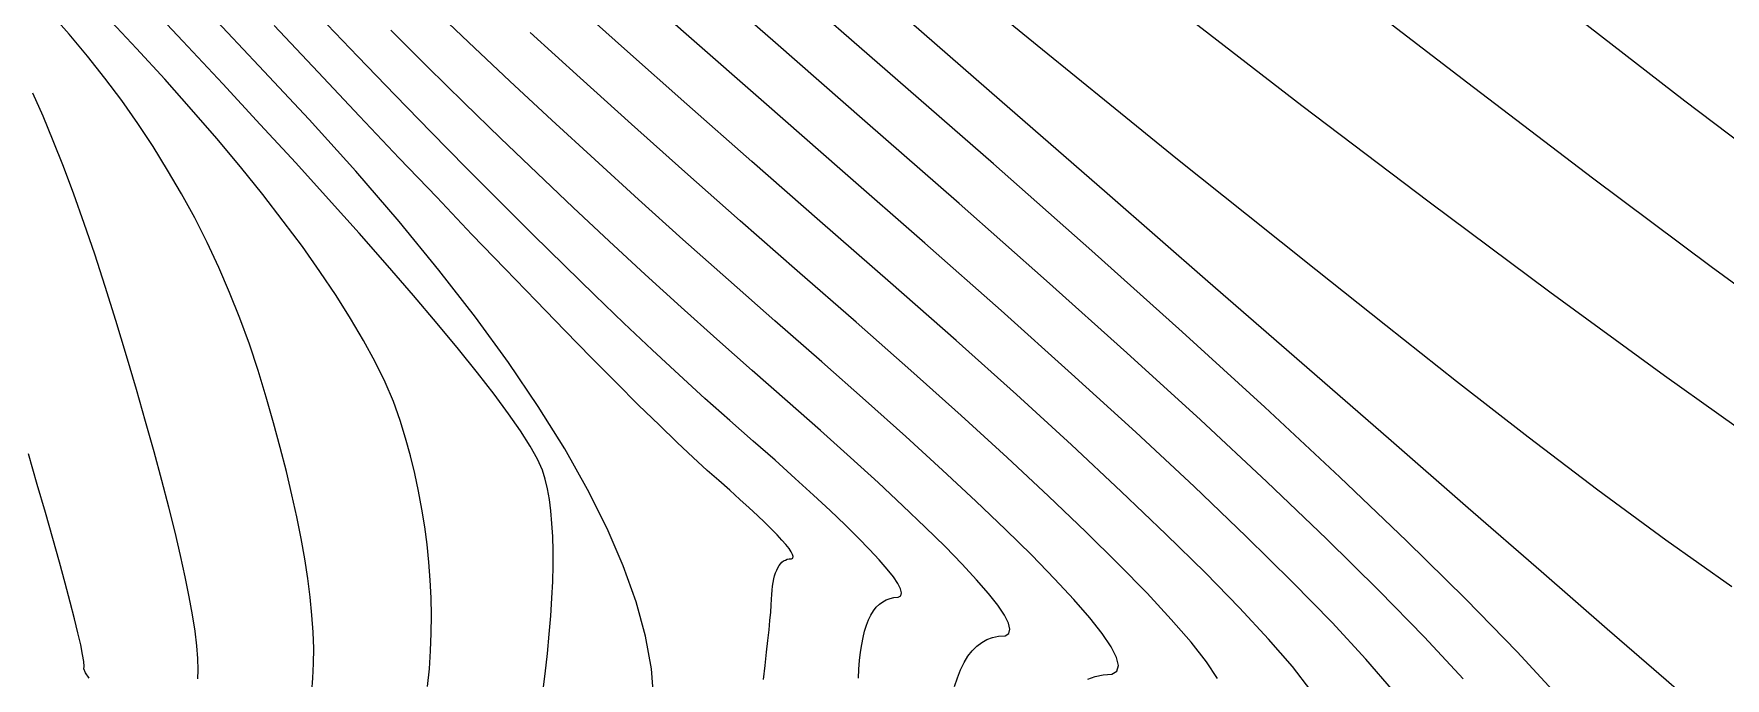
# Model space of a CAD drawing. Header units: inches. Extents: x 1412622.3 to 1412714.6, y 4931530.8 to 4931588.5.
# Drawn here: x 1412647.81 to 1412662.81, y 4931554.92 to 4931560.63 of the extents above; entities that cross this region are included whole.
import ezdxf

# ---------------------------------------------------------------- set-up
doc = ezdxf.new("R2010")
doc.units = ezdxf.units.IN
doc.header["$MEASUREMENT"] = 0

msp = doc.modelspace()

# ---------------------------------------------------------------- linework, layer by layer
for points in [[(1412663.679, 4931557.839), (1412662.683, 4931558.567), (1412661.631, 4931559.351), (1412660.524, 4931560.193), (1412659.362, 4931561.09), (1412658.143, 4931562.045), (1412656.989, 4931562.948), (1412655.899, 4931563.8), (1412654.874, 4931564.601), (1412653.912, 4931565.351), (1412653.015, 4931566.05), (1412652.182, 4931566.697), (1412651.413, 4931567.294), (1412650.709, 4931567.839), (1412650.068, 4931568.334), (1412649.492, 4931568.777), (1412648.98, 4931569.169), (1412648.532, 4931569.51)], [(1412663.477, 4931559.256), (1412662.451, 4931560.035), (1412661.374, 4931560.867), (1412660.245, 4931561.751), (1412659.162, 4931562.598), (1412658.124, 4931563.408), (1412657.131, 4931564.18), (1412656.184, 4931564.915), (1412655.282, 4931565.613), (1412654.425, 4931566.274), (1412653.614, 4931566.898), (1412652.848, 4931567.484), (1412652.127, 4931568.033), (1412651.452, 4931568.545), (1412650.822, 4931569.019), (1412650.237, 4931569.457)], [(1412663.232, 4931556.915), (1412662.27, 4931557.599), (1412661.253, 4931558.34), (1412660.181, 4931559.138), (1412659.053, 4931559.994), (1412657.87, 4931560.906), (1412656.631, 4931561.877), (1412655.467, 4931562.789), (1412654.377, 4931563.643), (1412653.362, 4931564.439), (1412652.421, 4931565.177), (1412651.554, 4931565.857), (1412650.762, 4931566.479), (1412650.044, 4931567.044), (1412649.401, 4931567.55), (1412648.832, 4931567.998), (1412648.337, 4931568.388), (1412647.917, 4931568.72), (1412647.571, 4931568.994), (1412647.3, 4931569.211)], [(1412659.867, 4931554.805), (1412659.621, 4931555.089), (1412659.321, 4931555.412), (1412658.968, 4931555.775), (1412658.56, 4931556.177), (1412658.098, 4931556.618), (1412657.582, 4931557.099), (1412657.012, 4931557.618), (1412656.388, 4931558.178), (1412655.71, 4931558.776), (1412654.979, 4931559.414), (1412654.281, 4931560.025), (1412653.617, 4931560.608), (1412652.987, 4931561.164)], [(1412660.484, 4931554.913), (1412660.142, 4931555.283), (1412659.737, 4931555.697), (1412659.271, 4931556.156), (1412658.743, 4931556.661), (1412658.154, 4931557.21), (1412657.502, 4931557.804), (1412656.789, 4931558.443), (1412656.015, 4931559.127), (1412655.178, 4931559.856), (1412654.385, 4931560.55), (1412653.634, 4931561.208)], [(1412661.347, 4931554.738), (1412660.962, 4931555.153), (1412660.507, 4931555.619), (1412659.982, 4931556.136), (1412659.389, 4931556.703), (1412658.725, 4931557.321), (1412657.993, 4931557.989), (1412657.191, 4931558.708), (1412656.319, 4931559.478), (1412655.378, 4931560.298), (1412654.489, 4931561.075)], [(1412652.318, 4931554.772), (1412652.342, 4931554.959), (1412652.363, 4931555.138), (1412652.379, 4931555.31), (1412652.393, 4931555.473), (1412652.403, 4931555.629), (1412652.41, 4931555.777), (1412652.413, 4931555.918), (1412652.413, 4931556.05), (1412652.41, 4931556.175), (1412652.403, 4931556.292), (1412652.393, 4931556.402), (1412652.38, 4931556.504), (1412652.363, 4931556.598), (1412652.343, 4931556.684), (1412652.319, 4931556.763), (1412652.275, 4931556.86), (1412652.21, 4931556.976), (1412652.124, 4931557.111), (1412652.018, 4931557.264), (1412651.891, 4931557.437), (1412651.743, 4931557.627), (1412651.575, 4931557.837), (1412651.386, 4931558.065), (1412651.176, 4931558.312), (1412650.946, 4931558.578), (1412650.695, 4931558.863), (1412650.423, 4931559.166), (1412650.131, 4931559.488), (1412649.817, 4931559.829), (1412649.484, 4931560.188), (1412649.129, 4931560.566), (1412648.796, 4931560.921)], [(1412657.154, 4931554.91), (1412657.221, 4931554.935), (1412657.292, 4931554.949), (1412657.368, 4931554.954), (1412657.412, 4931554.981), (1412657.426, 4931555.031), (1412657.409, 4931555.103), (1412657.361, 4931555.198), (1412657.282, 4931555.315), (1412657.173, 4931555.455), (1412657.032, 4931555.617), (1412656.861, 4931555.801), (1412656.659, 4931556.009), (1412656.426, 4931556.238), (1412656.162, 4931556.49), (1412655.867, 4931556.765), (1412655.541, 4931557.062), (1412655.185, 4931557.382), (1412654.797, 4931557.724), (1412654.379, 4931558.088), (1412653.969, 4931558.45), (1412653.565, 4931558.808), (1412653.17, 4931559.164), (1412652.782, 4931559.517), (1412652.402, 4931559.867), (1412652.029, 4931560.213), (1412651.663, 4931560.557), (1412651.306, 4931560.898)], [(1412659.133, 4931554.812), (1412658.969, 4931555.022), (1412658.758, 4931555.265), (1412658.501, 4931555.542), (1412658.198, 4931555.853), (1412657.848, 4931556.197), (1412657.452, 4931556.575), (1412657.01, 4931556.987), (1412656.522, 4931557.433), (1412655.987, 4931557.912), (1412655.406, 4931558.425), (1412654.779, 4931558.972), (1412654.177, 4931559.5), (1412653.6, 4931560.008), (1412653.048, 4931560.497), (1412652.522, 4931560.967)], [(1412663.145, 4931554.153), (1412662.745, 4931554.5), (1412662.284, 4931554.901), (1412661.76, 4931555.355), (1412661.176, 4931555.864), (1412660.529, 4931556.426), (1412659.821, 4931557.043), (1412659.052, 4931557.713), (1412658.221, 4931558.437), (1412657.328, 4931559.215), (1412656.373, 4931560.047), (1412655.357, 4931560.933)], [(1412662.867, 4931555.729), (1412662.281, 4931556.143), (1412661.678, 4931556.585), (1412661.06, 4931557.055), (1412660.426, 4931557.551), (1412659.798, 4931558.046), (1412659.176, 4931558.539), (1412658.561, 4931559.03), (1412657.952, 4931559.518), (1412657.35, 4931560.005), (1412656.754, 4931560.49), (1412656.164, 4931560.972)], [(1412650.273, 4931554.801), (1412650.284, 4931554.921), (1412650.29, 4931555.049), (1412650.291, 4931555.184), (1412650.286, 4931555.328), (1412650.275, 4931555.479), (1412650.259, 4931555.637), (1412650.238, 4931555.804), (1412650.211, 4931555.978), (1412650.178, 4931556.159), (1412650.14, 4931556.349), (1412650.097, 4931556.546), (1412650.048, 4931556.751), (1412649.993, 4931556.964), (1412649.933, 4931557.184), (1412649.868, 4931557.412), (1412649.797, 4931557.648), (1412649.72, 4931557.881), (1412649.636, 4931558.111), (1412649.545, 4931558.337), (1412649.448, 4931558.561), (1412649.345, 4931558.781), (1412649.235, 4931558.999), (1412649.118, 4931559.213), (1412648.995, 4931559.424), (1412648.866, 4931559.632), (1412648.73, 4931559.837), (1412648.588, 4931560.039), (1412648.439, 4931560.238), (1412648.283, 4931560.434), (1412648.121, 4931560.627), (1412647.953, 4931560.817)], [(1412651.301, 4931554.847), (1412651.316, 4931555.004), (1412651.327, 4931555.161), (1412651.333, 4931555.319), (1412651.334, 4931555.476), (1412651.331, 4931555.633), (1412651.324, 4931555.79), (1412651.312, 4931555.948), (1412651.296, 4931556.105), (1412651.275, 4931556.262), (1412651.25, 4931556.419), (1412651.221, 4931556.577), (1412651.187, 4931556.734), (1412651.148, 4931556.891), (1412651.105, 4931557.048), (1412651.058, 4931557.205), (1412650.997, 4931557.371), (1412650.923, 4931557.543), (1412650.835, 4931557.724), (1412650.733, 4931557.913), (1412650.618, 4931558.109), (1412650.489, 4931558.313), (1412650.346, 4931558.525), (1412650.191, 4931558.745), (1412650.021, 4931558.972), (1412649.838, 4931559.208), (1412649.641, 4931559.451), (1412649.431, 4931559.702), (1412649.207, 4931559.961), (1412648.969, 4931560.228), (1412648.718, 4931560.502), (1412648.454, 4931560.785)], [(1412653.308, 4931554.728), (1412653.285, 4931555.003), (1412653.232, 4931555.293), (1412653.149, 4931555.597), (1412653.036, 4931555.915), (1412652.892, 4931556.247), (1412652.719, 4931556.593), (1412652.516, 4931556.954), (1412652.282, 4931557.328), (1412652.019, 4931557.717), (1412651.725, 4931558.12), (1412651.401, 4931558.537), (1412651.047, 4931558.968), (1412650.663, 4931559.414), (1412650.249, 4931559.873), (1412649.805, 4931560.347), (1412649.387, 4931560.792)], [(1412654.28, 4931554.907), (1412654.294, 4931555.033), (1412654.307, 4931555.149), (1412654.318, 4931555.254), (1412654.328, 4931555.349), (1412654.336, 4931555.432), (1412654.343, 4931555.505), (1412654.348, 4931555.568), (1412654.351, 4931555.619), (1412654.353, 4931555.661), (1412654.356, 4931555.699), (1412654.36, 4931555.735), (1412654.365, 4931555.769), (1412654.371, 4931555.8), (1412654.378, 4931555.828), (1412654.386, 4931555.855), (1412654.396, 4931555.878), (1412654.406, 4931555.899), (1412654.417, 4931555.918), (1412654.43, 4931555.934), (1412654.443, 4931555.948), (1412654.458, 4931555.959), (1412654.474, 4931555.967), (1412654.49, 4931555.974), (1412654.508, 4931555.977), (1412654.527, 4931555.978), (1412654.538, 4931555.985), (1412654.542, 4931555.998), (1412654.537, 4931556.016), (1412654.525, 4931556.039), (1412654.506, 4931556.069), (1412654.478, 4931556.104), (1412654.443, 4931556.144), (1412654.4, 4931556.19), (1412654.35, 4931556.242), (1412654.291, 4931556.3), (1412654.225, 4931556.363), (1412654.152, 4931556.431), (1412654.07, 4931556.505), (1412653.981, 4931556.585), (1412653.884, 4931556.671), (1412653.78, 4931556.762), (1412653.656, 4931556.875), (1412653.514, 4931557.009), (1412653.353, 4931557.164), (1412653.172, 4931557.341), (1412652.973, 4931557.54), (1412652.755, 4931557.76), (1412652.518, 4931558.001), (1412652.262, 4931558.264), (1412651.987, 4931558.548), (1412651.693, 4931558.854), (1412651.381, 4931559.182), (1412651.049, 4931559.53), (1412650.698, 4931559.901), (1412650.329, 4931560.292), (1412649.94, 4931560.705)], [(1412655.122, 4931554.919), (1412655.126, 4931555.001), (1412655.132, 4931555.078), (1412655.14, 4931555.15), (1412655.15, 4931555.217), (1412655.162, 4931555.28), (1412655.176, 4931555.337), (1412655.193, 4931555.389), (1412655.211, 4931555.436), (1412655.232, 4931555.479), (1412655.255, 4931555.516), (1412655.279, 4931555.548), (1412655.307, 4931555.575), (1412655.336, 4931555.598), (1412655.367, 4931555.615), (1412655.401, 4931555.627), (1412655.436, 4931555.635), (1412655.474, 4931555.637), (1412655.496, 4931555.651), (1412655.503, 4931555.675), (1412655.495, 4931555.712), (1412655.471, 4931555.759), (1412655.431, 4931555.817), (1412655.376, 4931555.887), (1412655.306, 4931555.968), (1412655.22, 4931556.061), (1412655.119, 4931556.164), (1412655.003, 4931556.279), (1412654.871, 4931556.405), (1412654.723, 4931556.542), (1412654.561, 4931556.691), (1412654.382, 4931556.851), (1412654.189, 4931557.022), (1412653.98, 4931557.204), (1412653.76, 4931557.4), (1412653.531, 4931557.609), (1412653.292, 4931557.831), (1412653.042, 4931558.066), (1412652.783, 4931558.315), (1412652.513, 4931558.578), (1412652.233, 4931558.853), (1412651.943, 4931559.142), (1412651.643, 4931559.444), (1412651.333, 4931559.76), (1412651.013, 4931560.089), (1412650.683, 4931560.431), (1412650.342, 4931560.786)], [(1412655.974, 4931554.845), (1412655.999, 4931554.924), (1412656.027, 4931554.994), (1412656.058, 4931555.058), (1412656.092, 4931555.114), (1412656.129, 4931555.162), (1412656.17, 4931555.203), (1412656.214, 4931555.236), (1412656.261, 4931555.262), (1412656.311, 4931555.281), (1412656.364, 4931555.292), (1412656.421, 4931555.295), (1412656.454, 4931555.316), (1412656.465, 4931555.353), (1412656.452, 4931555.407), (1412656.416, 4931555.478), (1412656.357, 4931555.566), (1412656.275, 4931555.671), (1412656.169, 4931555.793), (1412656.041, 4931555.931), (1412655.889, 4931556.086), (1412655.714, 4931556.259), (1412655.516, 4931556.448), (1412655.295, 4931556.654), (1412655.051, 4931556.876), (1412654.784, 4931557.116), (1412654.493, 4931557.373), (1412654.179, 4931557.646), (1412653.864, 4931557.925), (1412653.548, 4931558.209), (1412653.231, 4931558.498), (1412652.912, 4931558.792), (1412652.592, 4931559.091), (1412652.271, 4931559.396), (1412651.948, 4931559.705), (1412651.625, 4931560.02), (1412651.299, 4931560.34), (1412650.973, 4931560.665)], [(1412658.306, 4931554.917), (1412658.208, 4931555.064), (1412658.071, 4931555.238), (1412657.895, 4931555.441), (1412657.681, 4931555.672), (1412657.428, 4931555.931), (1412657.137, 4931556.218), (1412656.807, 4931556.533), (1412656.439, 4931556.876), (1412656.031, 4931557.247), (1412655.586, 4931557.647), (1412655.102, 4931558.075), (1412654.579, 4931558.53), (1412654.073, 4931558.975), (1412653.583, 4931559.408), (1412653.109, 4931559.831), (1412652.652, 4931560.242), (1412652.211, 4931560.642)], [(1412649.264, 4931554.913), (1412649.267, 4931554.995), (1412649.264, 4931555.094), (1412649.255, 4931555.207), (1412649.239, 4931555.337), (1412649.216, 4931555.481), (1412649.187, 4931555.641), (1412649.152, 4931555.817), (1412649.109, 4931556.008), (1412649.061, 4931556.214), (1412649.005, 4931556.436), (1412648.943, 4931556.673), (1412648.875, 4931556.926), (1412648.8, 4931557.194), (1412648.719, 4931557.478), (1412648.631, 4931557.777), (1412648.536, 4931558.091), (1412648.442, 4931558.391), (1412648.348, 4931558.678), (1412648.256, 4931558.95), (1412648.163, 4931559.209), (1412648.072, 4931559.454), (1412647.981, 4931559.684), (1412647.89, 4931559.901), (1412647.8, 4931560.104)], [(1412648.299, 4931554.919), (1412648.266, 4931554.967), (1412648.251, 4931555.002), (1412648.255, 4931555.024), (1412648.251, 4931555.067), (1412648.241, 4931555.131), (1412648.224, 4931555.216), (1412648.2, 4931555.321), (1412648.169, 4931555.447), (1412648.131, 4931555.594), (1412648.086, 4931555.761), (1412648.035, 4931555.949), (1412647.976, 4931556.158), (1412647.911, 4931556.388), (1412647.839, 4931556.638), (1412647.76, 4931556.909)]]:
    msp.add_lwpolyline(points)

doc.saveas('drawing.dxf')
